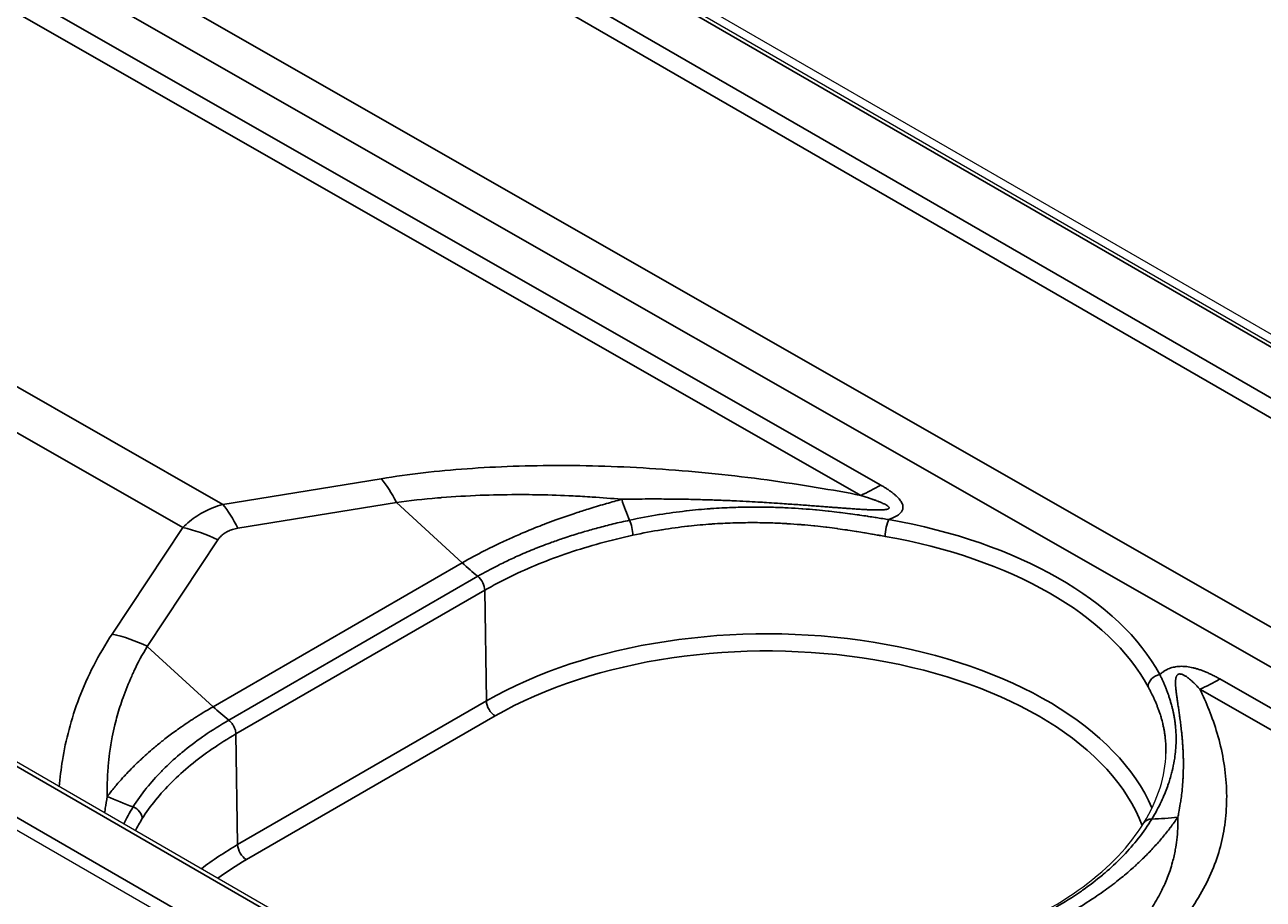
# Model space of a CAD drawing. Header units: millimetres. Extents: x 101 to 3000, y 150 to 4305.
# Drawn here: x 2377.27 to 2407.26, y 1148.66 to 1169.83 of the extents above; entities that cross this region are included whole.
import ezdxf

# ---------------------------------------------------------------- set-up
doc = ezdxf.new("R2010")
doc.units = ezdxf.units.MM
doc.header["$LTSCALE"] = 15
doc.layers.add('_Sichtbarkanten', color=7, linetype='Continuous', lineweight=25)
doc.layers.add('Sichtbar schmal (ISO)', color=7, linetype='Continuous', lineweight=35)

msp = doc.modelspace()

# ---------------------------------------------------------------- linework, layer by layer
at = {"layer": '_Sichtbarkanten'}
for p, q in [((1958.148, 1421.528), (2423.15, 1153.06)), ((1958.784, 1421.374), (2422.759, 1153.498)), ((2399.171, 1139.224), (1934.185, 1407.684)), ((2397.176, 1138.728), (1933.2, 1406.604)), ((2391.7, 1159.125), (2391.7, 1159.126)), ((2378.22, 1152.211), (2378.22, 1152.211))]:
    msp.add_line(p, q, dxfattribs=at)
for points in [[(2404.372, 1150.507), (2404.717, 1151.072), (2404.896, 1151.646), (2404.908, 1152.187)], [(2404.908, 1152.187), (2404.908, 1152.187), (2404.908, 1152.187), (2404.908, 1152.187)]]:
    msp.add_open_spline(points, degree=3, dxfattribs=at)
msp.add_open_spline([(2402.138, 1148.464), (2402.863, 1148.883), (2403.474, 1149.374), (2404.096, 1150.096), (2404.245, 1150.3), (2404.372, 1150.507)], degree=3, knots=[0, 0, 0, 0, 0.5183829, 0.5183829, 0.7146573, 0.7146573, 0.7146573, 0.7146573], dxfattribs=at)
at = {"layer": 'Sichtbar schmal (ISO)'}
for p, q in [((2423, 1153.045), (1957.998, 1421.513)), ((1956.938, 1420.892), (2421.924, 1152.432)), ((2421.712, 1152.069), (1956.726, 1420.529)), ((2399.021, 1139.209), (1934.035, 1407.669)), ((1932.959, 1407.057), (2397.961, 1138.588)), ((2230.543, 1256.297), (2417.942, 1149.255)), ((2230.121, 1255.57), (2417.099, 1148.768)), ((2325.603, 1200.044), (2398.002, 1158.682)), ((2325.119, 1199.797), (2397.517, 1158.435)), ((2322.753, 1192.1), (2382.068, 1158.213)), ((2321.785, 1191.541), (2381.099, 1157.654)), ((2391.883, 1159.117), (2391.883, 1159.117)), ((2382.068, 1158.213), (2385.906, 1158.839)), ((2382.435, 1157.638), (2386.274, 1158.264)), ((2386.274, 1158.264), (2387.868, 1156.802)), ((2379.389, 1155.077), (2381.099, 1157.654)), ((2380.241, 1154.781), (2381.951, 1157.358)), ((2387.868, 1156.802), (2381.835, 1153.319)), ((2382.213, 1152.993), (2388.246, 1156.476)), ((2382.389, 1152.661), (2388.413, 1156.139)), ((2388.413, 1156.139), (2388.453, 1153.459)), ((2380.241, 1154.781), (2381.835, 1153.319)), ((2416.232, 1148.268), (2406.213, 1153.991)), ((2415.775, 1148.004), (2405.729, 1153.744)), ((2382.429, 1149.981), (2388.453, 1153.459)), ((2382.641, 1149.618), (2388.665, 1153.096)), ((2382.429, 1149.981), (2382.389, 1152.661)), ((2378.237, 1152.299), (2378.237, 1152.299))]:
    msp.add_line(p, q, dxfattribs=at)
for centre, major_axis, ratio, start_param, end_param in [((2385.675, 1156.26), (0.483, -2.961), 0.391017, 2.24872, 2.561217), ((2397.98, 1163.594), (2.976, 5.21), 0.58038, 3.810004, 3.924372), ((2381.837, 1155.634), (0.483, -2.961), 0.391017, 2.24872, 2.561217), ((2392.265, 1161.927), (1.039, -5.909), 0.2339, 5.323008, 5.43582), ((2381.352, 1155.354), (2.5, -1.659), 0.681186, 1.775229, 2.087726), ((2391.9, 1157.629), (0.064, -0.293), 0.266714, 0.941284, 2.284202), ((2398.197, 1157.603), (-0.052, -0.296), 0.24456, 3.775505, 5.331293), ((2395.245, 1152.376), (9.961, 0.045), 0.574319, 0.297762, 1.267418), ((2395.246, 1152.134), (9.661, 0.045), 0.574225, 0.297683, 1.26734), ((2389.066, 1160.81), (3, -5.196), 0.57735, 5.211566, 5.303438), ((2388.203, 1156.258), (0.145, -0.263), 0.577851, 0.813752, 2.172596), ((2395.245, 1149.538), (9.605, 0), 0.57735, 0.242362, 2.356194), ((2379.642, 1152.777), (2.5, -1.659), 0.681186, 1.775228, 2.087725), ((2395.245, 1149.297), (9.305, 0), 0.57735, 0.215783, 2.356194), ((2404.761, 1153.852), (-0.264, -0.143), 0.782613, 4.316297, 5.867205), ((2406.191, 1158.903), (-2.976, -5.21), 0.580357, 0.668391, 0.782759), ((2388.665, 1153.341), (-0.15, 0.26), 0.57735, 0.802851, 2.356194), ((2383.033, 1157.327), (3, -5.196), 0.57735, 5.211566, 5.303438), ((2381.104, 1155.483), (5.316, -2.782), 0.783277, 4.776979, 4.889786), ((2379.837, 1150.664), (0.254, -0.16), 0.776593, 0.468076, 1.810992), ((2404.628, 1150.351), (-0.256, 0.156), 0.763591, 5.371192, 6.283188), ((2403.32, 1155.608), (5.319, -2.777), 0.783414, 5.319123, 5.432886), ((2389.221, 1146.06), (9.605, 0), 0.57735, 2.356194, 2.495666), ((2382.641, 1149.863), (-0.15, 0.26), 0.57735, 0.802851, 2.356194), ((2389.221, 1145.819), (9.305, 0), 0.57735, 2.356194, 2.468253)]:
    msp.add_ellipse(centre, major_axis=major_axis, ratio=ratio, start_param=start_param, end_param=end_param, dxfattribs=at)
for points, knots in [([(2385.906, 1158.839), (2386.238, 1158.893), (2386.579, 1158.94), (2386.924, 1158.98), (2387.27, 1159.02), (2387.62, 1159.053), (2387.983, 1159.079), (2388.345, 1159.106), (2388.719, 1159.126), (2389.102, 1159.139), (2389.484, 1159.152), (2389.875, 1159.158), (2390.271, 1159.158), (2390.667, 1159.157), (2391.068, 1159.149), (2391.475, 1159.134), (2391.882, 1159.12), (2392.295, 1159.098), (2392.715, 1159.068), (2393.135, 1159.039), (2393.563, 1159.002), (2393.99, 1158.958), (2394.417, 1158.914), (2394.842, 1158.863), (2395.254, 1158.807), (2395.666, 1158.751), (2396.063, 1158.691), (2396.441, 1158.628), (2396.818, 1158.566), (2397.176, 1158.501), (2397.517, 1158.435)], [0, 0, 0, 0, 0.1, 0.1, 0.1, 0.2, 0.2, 0.2, 0.3, 0.3, 0.3, 0.4, 0.4, 0.4, 0.5, 0.5, 0.5, 0.6, 0.6, 0.6, 0.7, 0.7, 0.7, 0.8, 0.8, 0.8, 0.9, 0.9, 0.9, 0.9999998, 0.9999998, 0.9999998, 0.9999998]), ([(2398.002, 1158.682), (2398.035, 1158.663), (2398.097, 1158.627), (2398.18, 1158.573), (2398.254, 1158.521), (2398.32, 1158.471), (2398.376, 1158.422), (2398.425, 1158.375), (2398.465, 1158.328), (2398.496, 1158.283), (2398.52, 1158.239), (2398.534, 1158.197), (2398.54, 1158.156), (2398.538, 1158.119), (2398.528, 1158.085), (2398.513, 1158.053), (2398.489, 1158.019), (2398.453, 1157.984), (2398.406, 1157.948), (2398.347, 1157.913), (2398.277, 1157.88), (2398.224, 1157.859), (2398.196, 1157.849)], [0.0000001, 0.0000001, 0.0000001, 0.0000001, 0.05, 0.1, 0.15, 0.2, 0.25, 0.3, 0.35, 0.4, 0.45, 0.5, 0.55, 0.6, 0.65, 0.7, 0.75, 0.8, 0.85, 0.9, 0.95, 1, 1, 1, 1]), ([(2381.099, 1157.654), (2381.153, 1157.708), (2381.208, 1157.759), (2381.266, 1157.805), (2381.323, 1157.852), (2381.382, 1157.895), (2381.443, 1157.935), (2381.505, 1157.975), (2381.568, 1158.011), (2381.634, 1158.045), (2381.7, 1158.079), (2381.769, 1158.11), (2381.841, 1158.138), (2381.913, 1158.166), (2381.989, 1158.191), (2382.068, 1158.213)], [0.0000009, 0.0000009, 0.0000009, 0.0000009, 0.2, 0.2, 0.2, 0.4, 0.4, 0.4, 0.6, 0.6, 0.6, 0.8, 0.8, 0.8, 1, 1, 1, 1]), ([(2386.274, 1158.264), (2386.596, 1158.308), (2386.929, 1158.344), (2387.268, 1158.373), (2387.301, 1158.376), (2387.335, 1158.378), (2387.369, 1158.381), (2387.674, 1158.405), (2387.985, 1158.424), (2388.305, 1158.436), (2388.375, 1158.438), (2388.446, 1158.441), (2388.517, 1158.443), (2388.806, 1158.451), (2389.103, 1158.455), (2389.404, 1158.453), (2389.515, 1158.452), (2389.627, 1158.451), (2389.74, 1158.449), (2390.007, 1158.444), (2390.278, 1158.435), (2390.551, 1158.422), (2390.705, 1158.414), (2390.859, 1158.405), (2391.014, 1158.395), (2391.251, 1158.38), (2391.489, 1158.362), (2391.728, 1158.34)], [0, 0, 0, 0, 0.2, 0.2, 0.2, 0.219849, 0.219849, 0.219849, 0.4, 0.4, 0.4, 0.439513, 0.439513, 0.439513, 0.6, 0.6, 0.6, 0.659228, 0.659228, 0.659228, 0.8, 0.8, 0.8, 0.879178, 0.879178, 0.879178, 1, 1, 1, 1]), ([(2391.728, 1158.34), (2391.606, 1158.306), (2391.484, 1158.272), (2391.363, 1158.237), (2391.348, 1158.233), (2391.333, 1158.229), (2391.318, 1158.224), (2391.183, 1158.185), (2391.048, 1158.144), (2390.916, 1158.102), (2390.814, 1158.07), (2390.712, 1158.038), (2390.612, 1158.005), (2390.582, 1157.995), (2390.553, 1157.985), (2390.523, 1157.975), (2390.393, 1157.931), (2390.266, 1157.887), (2390.137, 1157.84), (2390.052, 1157.809), (2389.966, 1157.778), (2389.878, 1157.744), (2389.834, 1157.728), (2389.789, 1157.71), (2389.744, 1157.693), (2389.61, 1157.641), (2389.473, 1157.585), (2389.331, 1157.525), (2389.278, 1157.503), (2389.225, 1157.48), (2389.171, 1157.456), (2389.078, 1157.416), (2388.983, 1157.373), (2388.885, 1157.328), (2388.76, 1157.27), (2388.631, 1157.208), (2388.497, 1157.141), (2388.465, 1157.124), (2388.432, 1157.108), (2388.399, 1157.091), (2388.229, 1157.003), (2388.051, 1156.907), (2387.868, 1156.802)], [0, 0, 0, 0, 0.098827, 0.098827, 0.098827, 0.111111, 0.111111, 0.111111, 0.222222, 0.222222, 0.222222, 0.307774, 0.307774, 0.307774, 0.333333, 0.333333, 0.333333, 0.444444, 0.444444, 0.444444, 0.518083, 0.518083, 0.518083, 0.555556, 0.555556, 0.555556, 0.666667, 0.666667, 0.666667, 0.707555, 0.707555, 0.707555, 0.777778, 0.777778, 0.777778, 0.867245, 0.867245, 0.867245, 0.888889, 0.888889, 0.888889, 1, 1, 1, 1]), ([(2397.517, 1158.435), (2397.556, 1158.423), (2397.592, 1158.412), (2397.627, 1158.401), (2397.661, 1158.39), (2397.694, 1158.379), (2397.725, 1158.368), (2397.756, 1158.358), (2397.786, 1158.348), (2397.814, 1158.338), (2397.816, 1158.337), (2397.818, 1158.336), (2397.82, 1158.336), (2397.846, 1158.327), (2397.87, 1158.317), (2397.894, 1158.309), (2397.896, 1158.308), (2397.898, 1158.307), (2397.9, 1158.306), (2397.923, 1158.298), (2397.944, 1158.289), (2397.964, 1158.281), (2397.967, 1158.28), (2397.969, 1158.279), (2397.971, 1158.278), (2397.991, 1158.271), (2398.009, 1158.263), (2398.026, 1158.256), (2398.028, 1158.254), (2398.031, 1158.253), (2398.033, 1158.252), (2398.049, 1158.245), (2398.064, 1158.238), (2398.078, 1158.231), (2398.081, 1158.23), (2398.083, 1158.229), (2398.086, 1158.228), (2398.099, 1158.221), (2398.111, 1158.215), (2398.122, 1158.209), (2398.125, 1158.207), (2398.127, 1158.206), (2398.129, 1158.205), (2398.14, 1158.199), (2398.149, 1158.193), (2398.157, 1158.188), (2398.159, 1158.186), (2398.161, 1158.185), (2398.163, 1158.184), (2398.17, 1158.179), (2398.177, 1158.174), (2398.182, 1158.169), (2398.184, 1158.167), (2398.185, 1158.166), (2398.187, 1158.165), (2398.191, 1158.16), (2398.195, 1158.156), (2398.198, 1158.152), (2398.199, 1158.151), (2398.2, 1158.15), (2398.2, 1158.149), (2398.202, 1158.145), (2398.204, 1158.141), (2398.204, 1158.138), (2398.205, 1158.134), (2398.205, 1158.13), (2398.203, 1158.126), (2398.203, 1158.125), (2398.202, 1158.124), (2398.201, 1158.122), (2398.2, 1158.12), (2398.197, 1158.117), (2398.194, 1158.115), (2398.193, 1158.114), (2398.191, 1158.113), (2398.189, 1158.111), (2398.185, 1158.109), (2398.181, 1158.107), (2398.175, 1158.105), (2398.172, 1158.103), (2398.169, 1158.102), (2398.166, 1158.101), (2398.159, 1158.099), (2398.152, 1158.097), (2398.144, 1158.096), (2398.139, 1158.095), (2398.134, 1158.094), (2398.129, 1158.093), (2398.12, 1158.091), (2398.11, 1158.09), (2398.1, 1158.089), (2398.093, 1158.088), (2398.087, 1158.087), (2398.08, 1158.087), (2398.068, 1158.086), (2398.056, 1158.085), (2398.043, 1158.084), (2398.035, 1158.084), (2398.026, 1158.083), (2398.017, 1158.083), (2398.003, 1158.083), (2397.989, 1158.082), (2397.974, 1158.082), (2397.964, 1158.082), (2397.953, 1158.082), (2397.942, 1158.082), (2397.927, 1158.082), (2397.911, 1158.082), (2397.894, 1158.082), (2397.882, 1158.082), (2397.869, 1158.082), (2397.856, 1158.082), (2397.839, 1158.083), (2397.822, 1158.083), (2397.804, 1158.084), (2397.79, 1158.084), (2397.775, 1158.085), (2397.759, 1158.085), (2397.742, 1158.086), (2397.724, 1158.087), (2397.705, 1158.087), (2397.688, 1158.088), (2397.671, 1158.089), (2397.653, 1158.09), (2397.635, 1158.091), (2397.616, 1158.092), (2397.596, 1158.093), (2397.577, 1158.094), (2397.557, 1158.095), (2397.537, 1158.096), (2397.517, 1158.097), (2397.497, 1158.098), (2397.477, 1158.1), (2397.455, 1158.101), (2397.432, 1158.103), (2397.409, 1158.104), (2397.388, 1158.105), (2397.367, 1158.107), (2397.346, 1158.108), (2397.321, 1158.11), (2397.295, 1158.112), (2397.268, 1158.114), (2397.246, 1158.115), (2397.225, 1158.117), (2397.202, 1158.118), (2397.173, 1158.121), (2397.144, 1158.123), (2397.113, 1158.125), (2397.091, 1158.127), (2397.068, 1158.128), (2397.044, 1158.13), (2397.011, 1158.133), (2396.978, 1158.135), (2396.943, 1158.138), (2396.919, 1158.14), (2396.896, 1158.141), (2396.871, 1158.143), (2396.834, 1158.146), (2396.795, 1158.149), (2396.756, 1158.152), (2396.732, 1158.154), (2396.707, 1158.156), (2396.682, 1158.158), (2396.639, 1158.161), (2396.596, 1158.165), (2396.551, 1158.168), (2396.526, 1158.17), (2396.5, 1158.172), (2396.474, 1158.174), (2396.426, 1158.178), (2396.376, 1158.181), (2396.325, 1158.185), (2396.299, 1158.187), (2396.273, 1158.189), (2396.246, 1158.191), (2396.191, 1158.195), (2396.134, 1158.2), (2396.076, 1158.204), (2396.049, 1158.206), (2396.022, 1158.208), (2395.995, 1158.21), (2395.933, 1158.214), (2395.869, 1158.219), (2395.802, 1158.223), (2395.775, 1158.225), (2395.748, 1158.227), (2395.72, 1158.229), (2395.65, 1158.234), (2395.577, 1158.239), (2395.502, 1158.244), (2395.475, 1158.245), (2395.447, 1158.247), (2395.419, 1158.249), (2395.341, 1158.254), (2395.26, 1158.259), (2395.176, 1158.264), (2395.149, 1158.266), (2395.121, 1158.267), (2395.093, 1158.269), (2395.006, 1158.274), (2394.915, 1158.279), (2394.821, 1158.284), (2394.794, 1158.285), (2394.767, 1158.287), (2394.739, 1158.288), (2394.641, 1158.293), (2394.539, 1158.298), (2394.433, 1158.303), (2394.406, 1158.304), (2394.379, 1158.305), (2394.352, 1158.307), (2394.241, 1158.311), (2394.125, 1158.316), (2394.005, 1158.32), (2393.979, 1158.321), (2393.952, 1158.322), (2393.926, 1158.323), (2393.8, 1158.327), (2393.669, 1158.331), (2393.533, 1158.335), (2393.507, 1158.335), (2393.482, 1158.336), (2393.456, 1158.337), (2393.314, 1158.34), (2393.165, 1158.343), (2393.01, 1158.345), (2392.986, 1158.345), (2392.962, 1158.345), (2392.937, 1158.346), (2392.776, 1158.347), (2392.608, 1158.348), (2392.431, 1158.348), (2392.409, 1158.348), (2392.386, 1158.348), (2392.363, 1158.348), (2392.18, 1158.347), (2391.989, 1158.345), (2391.789, 1158.341), (2391.769, 1158.341), (2391.749, 1158.34), (2391.728, 1158.34)], [0, 0, 0, 0, 0.0238095, 0.0238095, 0.0238095, 0.047619, 0.047619, 0.047619, 0.0714286, 0.0714286, 0.0714286, 0.0730135, 0.0730135, 0.0730135, 0.0952381, 0.0952381, 0.0952381, 0.0973518, 0.0973518, 0.0973518, 0.1190476, 0.1190476, 0.1190476, 0.1216909, 0.1216909, 0.1216909, 0.1428571, 0.1428571, 0.1428571, 0.1460292, 0.1460292, 0.1460292, 0.1666667, 0.1666667, 0.1666667, 0.1703641, 0.1703641, 0.1703641, 0.1904762, 0.1904762, 0.1904762, 0.1947008, 0.1947008, 0.1947008, 0.2142857, 0.2142857, 0.2142857, 0.2190309, 0.2190309, 0.2190309, 0.2380952, 0.2380952, 0.2380952, 0.2433889, 0.2433889, 0.2433889, 0.2619048, 0.2619048, 0.2619048, 0.2677405, 0.2677405, 0.2677405, 0.2857143, 0.2857143, 0.2857143, 0.3095238, 0.3095238, 0.3095238, 0.3164268, 0.3164268, 0.3164268, 0.3333333, 0.3333333, 0.3333333, 0.3407026, 0.3407026, 0.3407026, 0.3571429, 0.3571429, 0.3571429, 0.365068, 0.365068, 0.365068, 0.3809524, 0.3809524, 0.3809524, 0.389402, 0.389402, 0.389402, 0.4047619, 0.4047619, 0.4047619, 0.413742, 0.413742, 0.413742, 0.4285714, 0.4285714, 0.4285714, 0.438074, 0.438074, 0.438074, 0.452381, 0.452381, 0.452381, 0.4624137, 0.4624137, 0.4624137, 0.4761905, 0.4761905, 0.4761905, 0.4867573, 0.4867573, 0.4867573, 0.5, 0.5, 0.5, 0.511099, 0.511099, 0.511099, 0.5238095, 0.5238095, 0.5238095, 0.5354307, 0.5354307, 0.5354307, 0.547619, 0.547619, 0.547619, 0.5597666, 0.5597666, 0.5597666, 0.5714286, 0.5714286, 0.5714286, 0.584104, 0.584104, 0.584104, 0.5952381, 0.5952381, 0.5952381, 0.608441, 0.608441, 0.608441, 0.6190476, 0.6190476, 0.6190476, 0.632779, 0.632779, 0.632779, 0.6428571, 0.6428571, 0.6428571, 0.657118, 0.657118, 0.657118, 0.6666667, 0.6666667, 0.6666667, 0.6814546, 0.6814546, 0.6814546, 0.6904762, 0.6904762, 0.6904762, 0.7057908, 0.7057908, 0.7057908, 0.7142857, 0.7142857, 0.7142857, 0.730128, 0.730128, 0.730128, 0.7380952, 0.7380952, 0.7380952, 0.7544644, 0.7544644, 0.7544644, 0.7619048, 0.7619048, 0.7619048, 0.7788049, 0.7788049, 0.7788049, 0.7857143, 0.7857143, 0.7857143, 0.8031462, 0.8031462, 0.8031462, 0.8095238, 0.8095238, 0.8095238, 0.8274808, 0.8274808, 0.8274808, 0.8333333, 0.8333333, 0.8333333, 0.8518143, 0.8518143, 0.8518143, 0.8571429, 0.8571429, 0.8571429, 0.8761521, 0.8761521, 0.8761521, 0.8809524, 0.8809524, 0.8809524, 0.9004902, 0.9004902, 0.9004902, 0.9047619, 0.9047619, 0.9047619, 0.924829, 0.924829, 0.924829, 0.9285714, 0.9285714, 0.9285714, 0.9491658, 0.9491658, 0.9491658, 0.952381, 0.952381, 0.952381, 0.9735078, 0.9735078, 0.9735078, 0.9761905, 0.9761905, 0.9761905, 0.9978311, 0.9978311, 0.9978311, 0.9999998, 0.9999998, 0.9999998, 0.9999998]), ([(2391.917, 1157.833), (2392.165, 1157.887), (2392.404, 1157.931), (2392.631, 1157.968), (2392.635, 1157.969), (2392.638, 1157.969), (2392.642, 1157.97), (2392.865, 1158.006), (2393.077, 1158.034), (2393.279, 1158.057), (2393.286, 1158.058), (2393.292, 1158.059), (2393.298, 1158.059), (2393.497, 1158.082), (2393.687, 1158.099), (2393.868, 1158.113), (2393.876, 1158.113), (2393.884, 1158.114), (2393.892, 1158.114), (2394.071, 1158.127), (2394.24, 1158.136), (2394.402, 1158.142), (2394.411, 1158.142), (2394.421, 1158.143), (2394.43, 1158.143), (2394.589, 1158.149), (2394.742, 1158.152), (2394.887, 1158.152), (2394.897, 1158.152), (2394.907, 1158.152), (2394.916, 1158.152), (2395.06, 1158.153), (2395.196, 1158.151), (2395.327, 1158.148), (2395.337, 1158.148), (2395.347, 1158.148), (2395.357, 1158.147), (2395.486, 1158.144), (2395.609, 1158.14), (2395.727, 1158.134), (2395.737, 1158.133), (2395.747, 1158.133), (2395.757, 1158.132), (2395.873, 1158.126), (2395.985, 1158.12), (2396.091, 1158.112), (2396.101, 1158.111), (2396.11, 1158.111), (2396.119, 1158.11), (2396.225, 1158.102), (2396.326, 1158.094), (2396.423, 1158.085), (2396.432, 1158.084), (2396.441, 1158.084), (2396.449, 1158.083), (2396.545, 1158.074), (2396.637, 1158.065), (2396.725, 1158.055), (2396.733, 1158.054), (2396.742, 1158.054), (2396.75, 1158.053), (2396.837, 1158.043), (2396.92, 1158.033), (2397, 1158.024), (2397.008, 1158.023), (2397.016, 1158.022), (2397.024, 1158.021), (2397.103, 1158.011), (2397.178, 1158.001), (2397.251, 1157.991), (2397.258, 1157.99), (2397.265, 1157.989), (2397.273, 1157.988), (2397.344, 1157.979), (2397.413, 1157.969), (2397.478, 1157.96), (2397.485, 1157.959), (2397.492, 1157.958), (2397.499, 1157.957), (2397.563, 1157.947), (2397.624, 1157.938), (2397.682, 1157.929), (2397.69, 1157.928), (2397.697, 1157.927), (2397.704, 1157.926), (2397.761, 1157.917), (2397.816, 1157.909), (2397.868, 1157.901), (2397.874, 1157.9), (2397.881, 1157.899), (2397.888, 1157.898), (2397.941, 1157.889), (2397.992, 1157.881), (2398.04, 1157.873), (2398.044, 1157.873), (2398.047, 1157.872), (2398.051, 1157.872), (2398.102, 1157.864), (2398.151, 1157.856), (2398.196, 1157.849)], [0, 0, 0, 0, 0.0579386, 0.0579386, 0.0579386, 0.0588235, 0.0588235, 0.0588235, 0.1158531, 0.1158531, 0.1158531, 0.1176471, 0.1176471, 0.1176471, 0.173911, 0.173911, 0.173911, 0.1764706, 0.1764706, 0.1764706, 0.2320984, 0.2320984, 0.2320984, 0.2352941, 0.2352941, 0.2352941, 0.2903953, 0.2903953, 0.2903953, 0.2941176, 0.2941176, 0.2941176, 0.3487922, 0.3487922, 0.3487922, 0.3529412, 0.3529412, 0.3529412, 0.4072749, 0.4072749, 0.4072749, 0.4117647, 0.4117647, 0.4117647, 0.4658358, 0.4658358, 0.4658358, 0.4705882, 0.4705882, 0.4705882, 0.5244657, 0.5244657, 0.5244657, 0.5294118, 0.5294118, 0.5294118, 0.5831429, 0.5831429, 0.5831429, 0.5882353, 0.5882353, 0.5882353, 0.6418168, 0.6418168, 0.6418168, 0.6470588, 0.6470588, 0.6470588, 0.7004094, 0.7004094, 0.7004094, 0.7058824, 0.7058824, 0.7058824, 0.7589344, 0.7589344, 0.7589344, 0.7647059, 0.7647059, 0.7647059, 0.8171029, 0.8171029, 0.8171029, 0.8235294, 0.8235294, 0.8235294, 0.8756822, 0.8756822, 0.8756822, 0.8823529, 0.8823529, 0.8823529, 0.9370136, 0.9370136, 0.9370136, 0.9411765, 0.9411765, 0.9411765, 0.9999999, 0.9999999, 0.9999999, 0.9999999]), ([(2381.951, 1157.358), (2381.972, 1157.389), (2382.017, 1157.445), (2382.099, 1157.513), (2382.194, 1157.568), (2382.304, 1157.611), (2382.39, 1157.63), (2382.435, 1157.638)], [0.0000017, 0.0000017, 0.0000017, 0.0000017, 0.2, 0.4, 0.6, 0.8, 1, 1, 1, 1]), ([(2388.246, 1156.476), (2388.403, 1156.567), (2388.566, 1156.655), (2388.734, 1156.739), (2388.786, 1156.766), (2388.838, 1156.791), (2388.891, 1156.817), (2388.992, 1156.866), (2389.095, 1156.914), (2389.199, 1156.961), (2389.327, 1157.018), (2389.456, 1157.073), (2389.588, 1157.126), (2389.604, 1157.133), (2389.62, 1157.139), (2389.636, 1157.146), (2389.769, 1157.199), (2389.904, 1157.25), (2390.041, 1157.3), (2390.136, 1157.334), (2390.232, 1157.367), (2390.329, 1157.4), (2390.359, 1157.41), (2390.39, 1157.42), (2390.421, 1157.43), (2390.541, 1157.47), (2390.663, 1157.508), (2390.786, 1157.545), (2390.893, 1157.576), (2391, 1157.607), (2391.107, 1157.636), (2391.122, 1157.64), (2391.137, 1157.644), (2391.152, 1157.648), (2391.274, 1157.681), (2391.398, 1157.713), (2391.523, 1157.743), (2391.653, 1157.775), (2391.785, 1157.805), (2391.917, 1157.833)], [0, 0, 0, 0, 0.1527893, 0.1527893, 0.1527893, 0.2, 0.2, 0.2, 0.2901178, 0.2901178, 0.2901178, 0.4, 0.4, 0.4, 0.4132238, 0.4132238, 0.4132238, 0.5236105, 0.5236105, 0.5236105, 0.6, 0.6, 0.6, 0.6240365, 0.6240365, 0.6240365, 0.7186135, 0.7186135, 0.7186135, 0.8, 0.8, 0.8, 0.811166, 0.811166, 0.811166, 0.90352, 0.90352, 0.90352, 0.9999991, 0.9999991, 0.9999991, 0.9999991]), ([(2392, 1157.47), (2392.242, 1157.522), (2392.474, 1157.566), (2392.695, 1157.602), (2392.698, 1157.602), (2392.702, 1157.603), (2392.705, 1157.603), (2392.922, 1157.638), (2393.128, 1157.666), (2393.325, 1157.688), (2393.331, 1157.689), (2393.337, 1157.69), (2393.344, 1157.69), (2393.537, 1157.712), (2393.721, 1157.728), (2393.897, 1157.741), (2393.905, 1157.741), (2393.913, 1157.742), (2393.921, 1157.742), (2394.095, 1157.754), (2394.259, 1157.762), (2394.417, 1157.768), (2394.426, 1157.768), (2394.435, 1157.768), (2394.444, 1157.768), (2394.599, 1157.773), (2394.747, 1157.775), (2394.888, 1157.775), (2394.898, 1157.775), (2394.907, 1157.775), (2394.917, 1157.775), (2395.056, 1157.775), (2395.189, 1157.772), (2395.316, 1157.769), (2395.326, 1157.768), (2395.336, 1157.768), (2395.345, 1157.768), (2395.471, 1157.764), (2395.591, 1157.758), (2395.705, 1157.752), (2395.715, 1157.751), (2395.724, 1157.75), (2395.734, 1157.75), (2395.847, 1157.743), (2395.955, 1157.736), (2396.059, 1157.727), (2396.068, 1157.727), (2396.077, 1157.726), (2396.086, 1157.725), (2396.189, 1157.717), (2396.287, 1157.708), (2396.381, 1157.698), (2396.389, 1157.697), (2396.398, 1157.696), (2396.407, 1157.695), (2396.5, 1157.686), (2396.589, 1157.676), (2396.674, 1157.665), (2396.682, 1157.665), (2396.69, 1157.664), (2396.698, 1157.663), (2396.783, 1157.652), (2396.864, 1157.642), (2396.941, 1157.631), (2396.949, 1157.63), (2396.957, 1157.629), (2396.964, 1157.628), (2397.041, 1157.618), (2397.114, 1157.607), (2397.185, 1157.597), (2397.192, 1157.596), (2397.199, 1157.594), (2397.206, 1157.593), (2397.276, 1157.583), (2397.342, 1157.573), (2397.406, 1157.562), (2397.413, 1157.561), (2397.419, 1157.56), (2397.426, 1157.559), (2397.488, 1157.549), (2397.548, 1157.539), (2397.605, 1157.53), (2397.612, 1157.528), (2397.619, 1157.527), (2397.625, 1157.526), (2397.681, 1157.517), (2397.735, 1157.507), (2397.786, 1157.498), (2397.792, 1157.497), (2397.798, 1157.496), (2397.805, 1157.495), (2397.857, 1157.486), (2397.907, 1157.477), (2397.954, 1157.469), (2397.958, 1157.468), (2397.962, 1157.468), (2397.965, 1157.467), (2398.016, 1157.458), (2398.063, 1157.45), (2398.108, 1157.442)], [0, 0, 0, 0, 0.0579392, 0.0579392, 0.0579392, 0.0588235, 0.0588235, 0.0588235, 0.1158539, 0.1158539, 0.1158539, 0.1176471, 0.1176471, 0.1176471, 0.1739116, 0.1739116, 0.1739116, 0.1764706, 0.1764706, 0.1764706, 0.2320991, 0.2320991, 0.2320991, 0.2352941, 0.2352941, 0.2352941, 0.290396, 0.290396, 0.290396, 0.2941176, 0.2941176, 0.2941176, 0.348793, 0.348793, 0.348793, 0.3529412, 0.3529412, 0.3529412, 0.4072756, 0.4072756, 0.4072756, 0.4117647, 0.4117647, 0.4117647, 0.4658365, 0.4658365, 0.4658365, 0.4705882, 0.4705882, 0.4705882, 0.5244664, 0.5244664, 0.5244664, 0.5294118, 0.5294118, 0.5294118, 0.5831437, 0.5831437, 0.5831437, 0.5882353, 0.5882353, 0.5882353, 0.6418176, 0.6418176, 0.6418176, 0.6470588, 0.6470588, 0.6470588, 0.7004102, 0.7004102, 0.7004102, 0.7058824, 0.7058824, 0.7058824, 0.7589352, 0.7589352, 0.7589352, 0.7647059, 0.7647059, 0.7647059, 0.8171036, 0.8171036, 0.8171036, 0.8235294, 0.8235294, 0.8235294, 0.8756825, 0.8756825, 0.8756825, 0.8823529, 0.8823529, 0.8823529, 0.9370135, 0.9370135, 0.9370135, 0.9411765, 0.9411765, 0.9411765, 0.9999999, 0.9999999, 0.9999999, 0.9999999]), ([(2388.413, 1156.139), (2388.614, 1156.255), (2388.824, 1156.366), (2389.043, 1156.473), (2389.262, 1156.579), (2389.49, 1156.68), (2389.724, 1156.775), (2389.959, 1156.871), (2390.2, 1156.96), (2390.448, 1157.044), (2390.696, 1157.127), (2390.95, 1157.204), (2391.209, 1157.275), (2391.468, 1157.347), (2391.732, 1157.411), (2392, 1157.47)], [0, 0, 0, 0, 0.2, 0.2, 0.2, 0.4, 0.4, 0.4, 0.6, 0.6, 0.6, 0.8, 0.8, 0.8, 1, 1, 1, 1]), ([(2378.111, 1151.383), (2378.128, 1151.599), (2378.184, 1152.067), (2378.331, 1152.76), (2378.576, 1153.53), (2378.928, 1154.322), (2379.223, 1154.827), (2379.389, 1155.077)], [0.5167276, 0.5167276, 0.5167276, 0.5167276, 0.6, 0.7, 0.8, 0.9, 1, 1, 1, 1]), ([(2379.273, 1151.148), (2379.27, 1151.264), (2379.27, 1151.379), (2379.273, 1151.493), (2379.277, 1151.623), (2379.284, 1151.752), (2379.295, 1151.88), (2379.304, 1151.986), (2379.315, 1152.092), (2379.329, 1152.197), (2379.346, 1152.328), (2379.368, 1152.458), (2379.394, 1152.59), (2379.412, 1152.686), (2379.434, 1152.784), (2379.457, 1152.882), (2379.492, 1153.027), (2379.533, 1153.173), (2379.579, 1153.32), (2379.603, 1153.395), (2379.628, 1153.47), (2379.654, 1153.545), (2379.716, 1153.718), (2379.786, 1153.891), (2379.863, 1154.062), (2379.881, 1154.102), (2379.899, 1154.141), (2379.917, 1154.18), (2380.014, 1154.384), (2380.122, 1154.584), (2380.241, 1154.781)], [0.0000008, 0.0000008, 0.0000008, 0.0000008, 0.0934865, 0.0934865, 0.0934865, 0.2, 0.2, 0.2, 0.2892891, 0.2892891, 0.2892891, 0.4, 0.4, 0.4, 0.4809533, 0.4809533, 0.4809533, 0.6, 0.6, 0.6, 0.6603903, 0.6603903, 0.6603903, 0.8, 0.8, 0.8, 0.8322328, 0.8322328, 0.8322328, 1, 1, 1, 1]), ([(2406.213, 1153.991), (2406.182, 1154.009), (2406.151, 1154.026), (2406.122, 1154.042), (2406.092, 1154.058), (2406.062, 1154.073), (2406.033, 1154.087), (2406.005, 1154.101), (2405.976, 1154.115), (2405.948, 1154.127), (2405.92, 1154.14), (2405.892, 1154.152), (2405.865, 1154.163), (2405.838, 1154.174), (2405.811, 1154.185), (2405.785, 1154.195), (2405.759, 1154.204), (2405.733, 1154.213), (2405.707, 1154.222), (2405.681, 1154.23), (2405.656, 1154.238), (2405.631, 1154.245), (2405.606, 1154.252), (2405.581, 1154.258), (2405.557, 1154.263), (2405.532, 1154.269), (2405.508, 1154.274), (2405.484, 1154.278), (2405.461, 1154.282), (2405.437, 1154.286), (2405.415, 1154.289), (2405.392, 1154.291), (2405.37, 1154.293), (2405.348, 1154.295), (2405.327, 1154.296), (2405.306, 1154.297), (2405.285, 1154.297), (2405.265, 1154.297), (2405.245, 1154.296), (2405.226, 1154.295), (2405.206, 1154.294), (2405.187, 1154.292), (2405.168, 1154.289), (2405.15, 1154.287), (2405.131, 1154.284), (2405.112, 1154.28), (2405.093, 1154.276), (2405.074, 1154.272), (2405.054, 1154.266), (2405.034, 1154.26), (2405.015, 1154.254), (2404.994, 1154.246), (2404.974, 1154.238), (2404.954, 1154.229), (2404.934, 1154.219), (2404.914, 1154.209), (2404.894, 1154.198), (2404.874, 1154.186), (2404.855, 1154.173), (2404.835, 1154.16), (2404.816, 1154.145), (2404.797, 1154.13), (2404.778, 1154.114), (2404.759, 1154.097)], [0, 0, 0, 0, 0.047619, 0.047619, 0.047619, 0.095238, 0.095238, 0.095238, 0.142857, 0.142857, 0.142857, 0.190476, 0.190476, 0.190476, 0.238095, 0.238095, 0.238095, 0.285714, 0.285714, 0.285714, 0.333333, 0.333333, 0.333333, 0.380952, 0.380952, 0.380952, 0.428571, 0.428571, 0.428571, 0.47619, 0.47619, 0.47619, 0.52381, 0.52381, 0.52381, 0.571429, 0.571429, 0.571429, 0.619048, 0.619048, 0.619048, 0.666667, 0.666667, 0.666667, 0.714286, 0.714286, 0.714286, 0.761905, 0.761905, 0.761905, 0.809524, 0.809524, 0.809524, 0.857143, 0.857143, 0.857143, 0.904762, 0.904762, 0.904762, 0.952381, 0.952381, 0.952381, 1, 1, 1, 1]), ([(2404.759, 1154.097), (2404.771, 1154.074), (2404.783, 1154.05), (2404.795, 1154.024), (2404.796, 1154.022), (2404.797, 1154.02), (2404.798, 1154.018), (2404.809, 1153.994), (2404.82, 1153.969), (2404.832, 1153.943), (2404.834, 1153.939), (2404.836, 1153.935), (2404.838, 1153.931), (2404.849, 1153.906), (2404.86, 1153.88), (2404.872, 1153.853), (2404.874, 1153.847), (2404.877, 1153.84), (2404.88, 1153.834), (2404.89, 1153.808), (2404.901, 1153.781), (2404.912, 1153.754), (2404.916, 1153.745), (2404.919, 1153.735), (2404.923, 1153.726), (2404.933, 1153.7), (2404.943, 1153.673), (2404.953, 1153.644), (2404.958, 1153.632), (2404.962, 1153.62), (2404.967, 1153.608), (2404.976, 1153.581), (2404.985, 1153.553), (2404.995, 1153.524), (2405, 1153.509), (2405.004, 1153.493), (2405.009, 1153.477), (2405.018, 1153.45), (2405.026, 1153.422), (2405.034, 1153.393), (2405.04, 1153.373), (2405.045, 1153.354), (2405.05, 1153.333), (2405.057, 1153.306), (2405.064, 1153.278), (2405.071, 1153.249), (2405.077, 1153.225), (2405.082, 1153.2), (2405.087, 1153.175), (2405.093, 1153.147), (2405.099, 1153.119), (2405.104, 1153.09), (2405.109, 1153.061), (2405.114, 1153.03), (2405.119, 1152.999), (2405.123, 1152.972), (2405.127, 1152.944), (2405.13, 1152.916), (2405.135, 1152.88), (2405.139, 1152.843), (2405.142, 1152.804), (2405.144, 1152.778), (2405.146, 1152.751), (2405.148, 1152.723), (2405.151, 1152.679), (2405.152, 1152.634), (2405.153, 1152.587), (2405.154, 1152.562), (2405.154, 1152.536), (2405.153, 1152.51), (2405.153, 1152.457), (2405.151, 1152.401), (2405.147, 1152.344), (2405.146, 1152.321), (2405.144, 1152.297), (2405.142, 1152.273), (2405.137, 1152.208), (2405.129, 1152.141), (2405.119, 1152.071), (2405.116, 1152.051), (2405.112, 1152.03), (2405.109, 1152.009), (2405.096, 1151.931), (2405.079, 1151.85), (2405.059, 1151.764), (2405.055, 1151.748), (2405.05, 1151.731), (2405.046, 1151.714), (2405.022, 1151.62), (2404.992, 1151.522), (2404.956, 1151.419), (2404.952, 1151.407), (2404.948, 1151.396), (2404.944, 1151.384), (2404.904, 1151.273), (2404.856, 1151.156), (2404.797, 1151.031), (2404.795, 1151.026), (2404.792, 1151.02), (2404.789, 1151.015), (2404.727, 1150.884), (2404.654, 1150.746), (2404.566, 1150.601)], [0.0000001, 0.0000001, 0.0000001, 0.0000001, 0.0555556, 0.0555556, 0.0555556, 0.0599875, 0.0599875, 0.0599875, 0.1111111, 0.1111111, 0.1111111, 0.1189712, 0.1189712, 0.1189712, 0.1666667, 0.1666667, 0.1666667, 0.1779013, 0.1779013, 0.1779013, 0.2222222, 0.2222222, 0.2222222, 0.2366448, 0.2366448, 0.2366448, 0.2777778, 0.2777778, 0.2777778, 0.2952919, 0.2952919, 0.2952919, 0.3333333, 0.3333333, 0.3333333, 0.3538738, 0.3538738, 0.3538738, 0.3888889, 0.3888889, 0.3888889, 0.4124346, 0.4124346, 0.4124346, 0.4444444, 0.4444444, 0.4444444, 0.4710298, 0.4710298, 0.4710298, 0.5, 0.5, 0.5, 0.5296885, 0.5296885, 0.5296885, 0.5555556, 0.5555556, 0.5555556, 0.5884158, 0.5884158, 0.5884158, 0.6111111, 0.6111111, 0.6111111, 0.6472236, 0.6472236, 0.6472236, 0.6666667, 0.6666667, 0.6666667, 0.7061235, 0.7061235, 0.7061235, 0.7222222, 0.7222222, 0.7222222, 0.7651265, 0.7651265, 0.7651265, 0.7777778, 0.7777778, 0.7777778, 0.8242593, 0.8242593, 0.8242593, 0.8333333, 0.8333333, 0.8333333, 0.8833602, 0.8833602, 0.8833602, 0.8888889, 0.8888889, 0.8888889, 0.9420934, 0.9420934, 0.9420934, 0.9444444, 0.9444444, 0.9444444, 1, 1, 1, 1]), ([(2405.729, 1153.744), (2405.712, 1153.763), (2405.695, 1153.782), (2405.678, 1153.799), (2405.662, 1153.817), (2405.646, 1153.834), (2405.63, 1153.85), (2405.614, 1153.866), (2405.599, 1153.881), (2405.584, 1153.896), (2405.569, 1153.91), (2405.554, 1153.924), (2405.54, 1153.937), (2405.526, 1153.95), (2405.512, 1153.962), (2405.499, 1153.973), (2405.485, 1153.985), (2405.472, 1153.996), (2405.459, 1154.006), (2405.458, 1154.007), (2405.457, 1154.008), (2405.456, 1154.009), (2405.444, 1154.018), (2405.433, 1154.026), (2405.422, 1154.034), (2405.421, 1154.035), (2405.419, 1154.036), (2405.418, 1154.037), (2405.407, 1154.044), (2405.397, 1154.051), (2405.386, 1154.058), (2405.385, 1154.059), (2405.384, 1154.06), (2405.382, 1154.061), (2405.372, 1154.067), (2405.363, 1154.073), (2405.353, 1154.078), (2405.352, 1154.078), (2405.35, 1154.079), (2405.349, 1154.08), (2405.34, 1154.085), (2405.331, 1154.089), (2405.323, 1154.093), (2405.313, 1154.097), (2405.304, 1154.101), (2405.295, 1154.104), (2405.286, 1154.106), (2405.278, 1154.108), (2405.27, 1154.11), (2405.262, 1154.111), (2405.255, 1154.112), (2405.248, 1154.112), (2405.241, 1154.113), (2405.234, 1154.112), (2405.227, 1154.111), (2405.221, 1154.11), (2405.214, 1154.108), (2405.208, 1154.105), (2405.202, 1154.102), (2405.196, 1154.099), (2405.19, 1154.094), (2405.189, 1154.093), (2405.188, 1154.091), (2405.186, 1154.09), (2405.182, 1154.086), (2405.178, 1154.082), (2405.174, 1154.076), (2405.173, 1154.074), (2405.172, 1154.073), (2405.171, 1154.071), (2405.167, 1154.065), (2405.164, 1154.059), (2405.161, 1154.052), (2405.16, 1154.049), (2405.159, 1154.046), (2405.158, 1154.044), (2405.155, 1154.036), (2405.153, 1154.028), (2405.151, 1154.019), (2405.15, 1154.016), (2405.149, 1154.012), (2405.148, 1154.009), (2405.146, 1154), (2405.145, 1153.99), (2405.144, 1153.98), (2405.143, 1153.975), (2405.143, 1153.971), (2405.142, 1153.966), (2405.141, 1153.956), (2405.141, 1153.945), (2405.14, 1153.933), (2405.14, 1153.928), (2405.14, 1153.923), (2405.14, 1153.917), (2405.139, 1153.906), (2405.139, 1153.893), (2405.14, 1153.881), (2405.14, 1153.875), (2405.14, 1153.869), (2405.14, 1153.862), (2405.141, 1153.85), (2405.141, 1153.836), (2405.142, 1153.823), (2405.143, 1153.816), (2405.143, 1153.809), (2405.144, 1153.802), (2405.145, 1153.788), (2405.146, 1153.774), (2405.147, 1153.759), (2405.148, 1153.751), (2405.149, 1153.743), (2405.15, 1153.735), (2405.151, 1153.72), (2405.153, 1153.705), (2405.155, 1153.689), (2405.156, 1153.68), (2405.157, 1153.671), (2405.158, 1153.661), (2405.16, 1153.645), (2405.162, 1153.629), (2405.164, 1153.612), (2405.165, 1153.601), (2405.167, 1153.591), (2405.168, 1153.58), (2405.171, 1153.563), (2405.173, 1153.545), (2405.176, 1153.527), (2405.177, 1153.515), (2405.179, 1153.503), (2405.181, 1153.49), (2405.184, 1153.472), (2405.186, 1153.453), (2405.189, 1153.433), (2405.191, 1153.42), (2405.193, 1153.406), (2405.195, 1153.392), (2405.198, 1153.372), (2405.201, 1153.352), (2405.204, 1153.331), (2405.207, 1153.315), (2405.209, 1153.299), (2405.211, 1153.283), (2405.215, 1153.262), (2405.218, 1153.24), (2405.221, 1153.218), (2405.224, 1153.2), (2405.226, 1153.182), (2405.229, 1153.164), (2405.232, 1153.141), (2405.235, 1153.118), (2405.239, 1153.094), (2405.241, 1153.074), (2405.244, 1153.053), (2405.247, 1153.032), (2405.25, 1153.008), (2405.254, 1152.983), (2405.257, 1152.958), (2405.26, 1152.935), (2405.263, 1152.912), (2405.266, 1152.888), (2405.269, 1152.862), (2405.272, 1152.836), (2405.275, 1152.809), (2405.278, 1152.783), (2405.281, 1152.757), (2405.284, 1152.73), (2405.287, 1152.702), (2405.29, 1152.674), (2405.293, 1152.645), (2405.296, 1152.616), (2405.298, 1152.586), (2405.301, 1152.556), (2405.304, 1152.527), (2405.306, 1152.496), (2405.308, 1152.466), (2405.311, 1152.433), (2405.313, 1152.4), (2405.315, 1152.365), (2405.317, 1152.334), (2405.319, 1152.302), (2405.321, 1152.27), (2405.323, 1152.233), (2405.324, 1152.195), (2405.326, 1152.157), (2405.327, 1152.124), (2405.328, 1152.09), (2405.329, 1152.055), (2405.329, 1152.014), (2405.33, 1151.972), (2405.33, 1151.929), (2405.33, 1151.893), (2405.33, 1151.858), (2405.329, 1151.821), (2405.328, 1151.775), (2405.327, 1151.727), (2405.325, 1151.678), (2405.324, 1151.641), (2405.322, 1151.603), (2405.32, 1151.564), (2405.317, 1151.512), (2405.313, 1151.458), (2405.309, 1151.402), (2405.305, 1151.362), (2405.301, 1151.321), (2405.297, 1151.279), (2405.291, 1151.22), (2405.283, 1151.158), (2405.275, 1151.096), (2405.269, 1151.053), (2405.263, 1151.01), (2405.256, 1150.967), (2405.245, 1150.901), (2405.233, 1150.834), (2405.22, 1150.768), (2405.212, 1150.727), (2405.204, 1150.686), (2405.194, 1150.644)], [0, 0, 0, 0, 0.0238095, 0.0238095, 0.0238095, 0.047619, 0.047619, 0.047619, 0.0714286, 0.0714286, 0.0714286, 0.0952381, 0.0952381, 0.0952381, 0.1190476, 0.1190476, 0.1190476, 0.1428571, 0.1428571, 0.1428571, 0.1449916, 0.1449916, 0.1449916, 0.1666667, 0.1666667, 0.1666667, 0.1691555, 0.1691555, 0.1691555, 0.1904762, 0.1904762, 0.1904762, 0.193319, 0.193319, 0.193319, 0.2142857, 0.2142857, 0.2142857, 0.2174839, 0.2174839, 0.2174839, 0.2380952, 0.2380952, 0.2380952, 0.2619048, 0.2619048, 0.2619048, 0.2857143, 0.2857143, 0.2857143, 0.3095238, 0.3095238, 0.3095238, 0.3333333, 0.3333333, 0.3333333, 0.3571429, 0.3571429, 0.3571429, 0.3809524, 0.3809524, 0.3809524, 0.3866465, 0.3866465, 0.3866465, 0.4047619, 0.4047619, 0.4047619, 0.4108168, 0.4108168, 0.4108168, 0.4285714, 0.4285714, 0.4285714, 0.4349659, 0.4349659, 0.4349659, 0.452381, 0.452381, 0.452381, 0.4591216, 0.4591216, 0.4591216, 0.4761905, 0.4761905, 0.4761905, 0.4832984, 0.4832984, 0.4832984, 0.5, 0.5, 0.5, 0.5074699, 0.5074699, 0.5074699, 0.5238095, 0.5238095, 0.5238095, 0.5316355, 0.5316355, 0.5316355, 0.547619, 0.547619, 0.547619, 0.5557998, 0.5557998, 0.5557998, 0.5714286, 0.5714286, 0.5714286, 0.5799626, 0.5799626, 0.5799626, 0.5952381, 0.5952381, 0.5952381, 0.604127, 0.604127, 0.604127, 0.6190476, 0.6190476, 0.6190476, 0.6282913, 0.6282913, 0.6282913, 0.6428571, 0.6428571, 0.6428571, 0.6524568, 0.6524568, 0.6524568, 0.6666667, 0.6666667, 0.6666667, 0.6766222, 0.6766222, 0.6766222, 0.6904762, 0.6904762, 0.6904762, 0.7007865, 0.7007865, 0.7007865, 0.7142857, 0.7142857, 0.7142857, 0.7249508, 0.7249508, 0.7249508, 0.7380952, 0.7380952, 0.7380952, 0.7491157, 0.7491157, 0.7491157, 0.7619048, 0.7619048, 0.7619048, 0.7732801, 0.7732801, 0.7732801, 0.7857143, 0.7857143, 0.7857143, 0.7974456, 0.7974456, 0.7974456, 0.8095238, 0.8095238, 0.8095238, 0.8216106, 0.8216106, 0.8216106, 0.8333333, 0.8333333, 0.8333333, 0.8457753, 0.8457753, 0.8457753, 0.8571429, 0.8571429, 0.8571429, 0.8699399, 0.8699399, 0.8699399, 0.8809524, 0.8809524, 0.8809524, 0.8941081, 0.8941081, 0.8941081, 0.9047619, 0.9047619, 0.9047619, 0.9182726, 0.9182726, 0.9182726, 0.9285714, 0.9285714, 0.9285714, 0.9424146, 0.9424146, 0.9424146, 0.952381, 0.952381, 0.952381, 0.9665247, 0.9665247, 0.9665247, 0.9761905, 0.9761905, 0.9761905, 0.9909517, 0.9909517, 0.9909517, 1, 1, 1, 1]), ([(2404.474, 1153.805), (2404.486, 1153.782), (2404.499, 1153.758), (2404.512, 1153.733), (2404.513, 1153.731), (2404.514, 1153.729), (2404.515, 1153.727), (2404.528, 1153.703), (2404.54, 1153.679), (2404.553, 1153.653), (2404.555, 1153.649), (2404.557, 1153.645), (2404.559, 1153.641), (2404.571, 1153.617), (2404.583, 1153.592), (2404.596, 1153.565), (2404.599, 1153.559), (2404.602, 1153.553), (2404.605, 1153.547), (2404.616, 1153.522), (2404.628, 1153.496), (2404.64, 1153.469), (2404.644, 1153.46), (2404.648, 1153.451), (2404.652, 1153.442), (2404.663, 1153.417), (2404.674, 1153.391), (2404.685, 1153.363), (2404.69, 1153.352), (2404.694, 1153.34), (2404.699, 1153.328), (2404.709, 1153.302), (2404.719, 1153.275), (2404.729, 1153.247), (2404.735, 1153.232), (2404.74, 1153.217), (2404.746, 1153.202), (2404.755, 1153.175), (2404.764, 1153.148), (2404.773, 1153.12), (2404.778, 1153.101), (2404.784, 1153.082), (2404.79, 1153.063), (2404.798, 1153.036), (2404.805, 1153.009), (2404.813, 1152.981), (2404.819, 1152.958), (2404.825, 1152.934), (2404.831, 1152.91), (2404.837, 1152.883), (2404.843, 1152.856), (2404.849, 1152.828), (2404.855, 1152.799), (2404.86, 1152.77), (2404.866, 1152.74), (2404.87, 1152.714), (2404.875, 1152.687), (2404.879, 1152.659), (2404.884, 1152.624), (2404.888, 1152.589), (2404.892, 1152.551), (2404.895, 1152.526), (2404.897, 1152.5), (2404.9, 1152.473), (2404.903, 1152.431), (2404.905, 1152.387), (2404.907, 1152.341), (2404.908, 1152.317), (2404.908, 1152.292), (2404.908, 1152.267), (2404.909, 1152.24), (2404.908, 1152.214), (2404.908, 1152.187)], [0.0000003, 0.0000003, 0.0000003, 0.0000003, 0.0555556, 0.0555556, 0.0555556, 0.0599868, 0.0599868, 0.0599868, 0.1111111, 0.1111111, 0.1111111, 0.1189703, 0.1189703, 0.1189703, 0.1666667, 0.1666667, 0.1666667, 0.1779001, 0.1779001, 0.1779001, 0.2222222, 0.2222222, 0.2222222, 0.2366435, 0.2366435, 0.2366435, 0.2777778, 0.2777778, 0.2777778, 0.2952906, 0.2952906, 0.2952906, 0.3333333, 0.3333333, 0.3333333, 0.3538726, 0.3538726, 0.3538726, 0.3888889, 0.3888889, 0.3888889, 0.4124334, 0.4124334, 0.4124334, 0.4444444, 0.4444444, 0.4444444, 0.4710286, 0.4710286, 0.4710286, 0.5, 0.5, 0.5, 0.5296875, 0.5296875, 0.5296875, 0.5555556, 0.5555556, 0.5555556, 0.5884149, 0.5884149, 0.5884149, 0.6111111, 0.6111111, 0.6111111, 0.6472227, 0.6472227, 0.6472227, 0.6666667, 0.6666667, 0.6666667, 0.6866562, 0.6866562, 0.6866562, 0.6866562]), ([(2405.729, 1153.744), (2405.806, 1153.587), (2405.881, 1153.419), (2405.952, 1153.24), (2406.024, 1153.061), (2406.091, 1152.871), (2406.15, 1152.67), (2406.209, 1152.47), (2406.259, 1152.259), (2406.297, 1152.044), (2406.335, 1151.83), (2406.361, 1151.612), (2406.372, 1151.397), (2406.383, 1151.182), (2406.38, 1150.97), (2406.364, 1150.763), (2406.348, 1150.556), (2406.319, 1150.354), (2406.277, 1150.158), (2406.236, 1149.961), (2406.182, 1149.77), (2406.114, 1149.576), (2406.045, 1149.382), (2405.96, 1149.185), (2405.859, 1148.99), (2405.758, 1148.795), (2405.64, 1148.601), (2405.509, 1148.416), (2405.377, 1148.23), (2405.232, 1148.053), (2405.072, 1147.881)], [0, 0, 0, 0, 0.1, 0.1, 0.1, 0.2, 0.2, 0.2, 0.3, 0.3, 0.3, 0.4, 0.4, 0.4, 0.5, 0.5, 0.5, 0.6, 0.6, 0.6, 0.7, 0.7, 0.7, 0.8, 0.8, 0.8, 0.9, 0.9, 0.9, 1, 1, 1, 1]), ([(2381.835, 1153.319), (2381.668, 1153.222), (2381.515, 1153.128), (2381.376, 1153.039), (2381.363, 1153.03), (2381.35, 1153.022), (2381.336, 1153.013), (2381.211, 1152.932), (2381.097, 1152.854), (2380.992, 1152.779), (2380.971, 1152.764), (2380.951, 1152.75), (2380.931, 1152.736), (2380.837, 1152.668), (2380.75, 1152.602), (2380.669, 1152.539), (2380.644, 1152.52), (2380.62, 1152.501), (2380.597, 1152.482), (2380.524, 1152.425), (2380.456, 1152.368), (2380.391, 1152.314), (2380.365, 1152.292), (2380.34, 1152.27), (2380.315, 1152.249), (2380.256, 1152.198), (2380.2, 1152.148), (2380.146, 1152.098), (2380.12, 1152.075), (2380.095, 1152.051), (2380.071, 1152.028), (2380.02, 1151.981), (2379.971, 1151.934), (2379.923, 1151.886), (2379.899, 1151.862), (2379.874, 1151.837), (2379.85, 1151.813), (2379.803, 1151.765), (2379.756, 1151.716), (2379.711, 1151.667), (2379.688, 1151.643), (2379.666, 1151.619), (2379.644, 1151.595), (2379.593, 1151.539), (2379.544, 1151.482), (2379.495, 1151.425), (2379.481, 1151.408), (2379.466, 1151.39), (2379.452, 1151.373), (2379.39, 1151.298), (2379.33, 1151.224), (2379.273, 1151.148)], [0, 0, 0, 0, 0.1014608, 0.1014608, 0.1014608, 0.1111111, 0.1111111, 0.1111111, 0.2041038, 0.2041038, 0.2041038, 0.2222222, 0.2222222, 0.2222222, 0.307832, 0.307832, 0.307832, 0.3333333, 0.3333333, 0.3333333, 0.4128731, 0.4128731, 0.4128731, 0.4444444, 0.4444444, 0.4444444, 0.5199137, 0.5199137, 0.5199137, 0.5555556, 0.5555556, 0.5555556, 0.6287064, 0.6287064, 0.6287064, 0.6666667, 0.6666667, 0.6666667, 0.7412944, 0.7412944, 0.7412944, 0.7777778, 0.7777778, 0.7777778, 0.862924, 0.862924, 0.862924, 0.8888889, 0.8888889, 0.8888889, 0.9999988, 0.9999988, 0.9999988, 0.9999988]), ([(2379.897, 1150.894), (2379.993, 1151.046), (2380.1, 1151.196), (2380.218, 1151.344), (2380.22, 1151.347), (2380.223, 1151.35), (2380.225, 1151.353), (2380.335, 1151.489), (2380.454, 1151.623), (2380.582, 1151.754), (2380.596, 1151.768), (2380.61, 1151.783), (2380.625, 1151.797), (2380.751, 1151.924), (2380.886, 1152.048), (2381.03, 1152.169), (2381.05, 1152.187), (2381.071, 1152.204), (2381.092, 1152.221), (2381.245, 1152.347), (2381.406, 1152.469), (2381.576, 1152.588), (2381.592, 1152.599), (2381.608, 1152.61), (2381.624, 1152.621), (2381.811, 1152.75), (2382.008, 1152.874), (2382.213, 1152.993)], [0, 0, 0, 0, 0.195961, 0.195961, 0.195961, 0.2, 0.2, 0.2, 0.380208, 0.380208, 0.380208, 0.4, 0.4, 0.4, 0.574951, 0.574951, 0.574951, 0.6, 0.6, 0.6, 0.782753, 0.782753, 0.782753, 0.8, 0.8, 0.8, 1, 1, 1, 1]), ([(2382.213, 1152.993), (2382.233, 1152.978), (2382.251, 1152.96), (2382.269, 1152.941), (2382.286, 1152.921), (2382.302, 1152.899), (2382.317, 1152.876), (2382.325, 1152.864), (2382.332, 1152.851), (2382.339, 1152.838), (2382.344, 1152.827), (2382.35, 1152.816), (2382.355, 1152.804), (2382.365, 1152.78), (2382.373, 1152.755), (2382.379, 1152.731), (2382.385, 1152.706), (2382.388, 1152.683), (2382.389, 1152.661)], [0, 0, 0, 0, 0.2, 0.2, 0.2, 0.4, 0.4, 0.4, 0.507758, 0.507758, 0.507758, 0.6, 0.6, 0.6, 0.8, 0.8, 0.8, 1, 1, 1, 1]), ([(2380.119, 1150.61), (2380.215, 1150.762), (2380.323, 1150.912), (2380.442, 1151.059), (2380.561, 1151.206), (2380.692, 1151.351), (2380.834, 1151.493), (2380.975, 1151.634), (2381.128, 1151.772), (2381.291, 1151.907), (2381.455, 1152.041), (2381.629, 1152.172), (2381.812, 1152.297), (2381.995, 1152.423), (2382.188, 1152.544), (2382.389, 1152.661)], [0, 0, 0, 0, 0.2, 0.2, 0.2, 0.4, 0.4, 0.4, 0.6, 0.6, 0.6, 0.8, 0.8, 0.8, 1, 1, 1, 1]), ([(2379.273, 1151.148), (2379.254, 1151.051), (2379.239, 1150.955), (2379.225, 1150.862), (2379.223, 1150.847), (2379.22, 1150.833), (2379.218, 1150.818), (2379.215, 1150.795), (2379.212, 1150.772), (2379.209, 1150.75)], [0, 0, 0, 0, 0.02062475, 0.02062475, 0.02062475, 0.02380952, 0.02380952, 0.02380952, 0.02891323, 0.02891323, 0.02891323, 0.02891323]), ([(2404.566, 1150.601), (2404.47, 1150.444), (2404.363, 1150.29), (2404.244, 1150.138), (2404.242, 1150.135), (2404.239, 1150.132), (2404.237, 1150.128), (2404.127, 1149.989), (2404.008, 1149.853), (2403.88, 1149.72), (2403.865, 1149.705), (2403.851, 1149.69), (2403.836, 1149.675), (2403.71, 1149.547), (2403.575, 1149.421), (2403.432, 1149.299), (2403.41, 1149.281), (2403.389, 1149.263), (2403.368, 1149.245), (2403.216, 1149.118), (2403.055, 1148.995), (2402.886, 1148.876), (2402.869, 1148.865), (2402.852, 1148.853), (2402.835, 1148.841), (2402.647, 1148.711), (2402.45, 1148.587), (2402.244, 1148.468)], [0.0000004, 0.0000004, 0.0000004, 0.0000004, 0.1957614, 0.1957614, 0.1957614, 0.2, 0.2, 0.2, 0.3798022, 0.3798022, 0.3798022, 0.4, 0.4, 0.4, 0.5742831, 0.5742831, 0.5742831, 0.6, 0.6, 0.6, 0.781785, 0.781785, 0.781785, 0.8, 0.8, 0.8, 1, 1, 1, 1]), ([(2405.194, 1150.644), (2405.137, 1150.561), (2405.078, 1150.478), (2405.016, 1150.397), (2405.015, 1150.395), (2405.014, 1150.394), (2405.013, 1150.393), (2404.953, 1150.314), (2404.89, 1150.235), (2404.826, 1150.158), (2404.825, 1150.157), (2404.824, 1150.156), (2404.823, 1150.155), (2404.759, 1150.078), (2404.693, 1150.003), (2404.625, 1149.929), (2404.623, 1149.926), (2404.62, 1149.923), (2404.617, 1149.92), (2404.55, 1149.846), (2404.48, 1149.773), (2404.407, 1149.7), (2404.403, 1149.697), (2404.4, 1149.694), (2404.397, 1149.691), (2404.322, 1149.616), (2404.243, 1149.541), (2404.159, 1149.464), (2404.157, 1149.462), (2404.154, 1149.46), (2404.152, 1149.458), (2404.065, 1149.379), (2403.972, 1149.298), (2403.87, 1149.214), (2403.768, 1149.13), (2403.657, 1149.043), (2403.535, 1148.952), (2403.531, 1148.949), (2403.528, 1148.947), (2403.524, 1148.944), (2403.405, 1148.856), (2403.274, 1148.764), (2403.129, 1148.668), (2403.124, 1148.665), (2403.119, 1148.661), (2403.114, 1148.658), (2402.968, 1148.562), (2402.806, 1148.462), (2402.629, 1148.359)], [0, 0, 0, 0, 0.111111, 0.111111, 0.111111, 0.112645, 0.112645, 0.112645, 0.220519, 0.220519, 0.220519, 0.222222, 0.222222, 0.222222, 0.329096, 0.329096, 0.329096, 0.333333, 0.333333, 0.333333, 0.439741, 0.439741, 0.439741, 0.444444, 0.444444, 0.444444, 0.552485, 0.552485, 0.552485, 0.555556, 0.555556, 0.555556, 0.666667, 0.666667, 0.666667, 0.777778, 0.777778, 0.777778, 0.780902, 0.780902, 0.780902, 0.888889, 0.888889, 0.888889, 0.892385, 0.892385, 0.892385, 1, 1, 1, 1]), ([(2405.194, 1150.644), (2405.197, 1150.554), (2405.197, 1150.464), (2405.193, 1150.375), (2405.189, 1150.281), (2405.182, 1150.188), (2405.171, 1150.096), (2405.162, 1150.015), (2405.15, 1149.936), (2405.135, 1149.857), (2405.117, 1149.759), (2405.095, 1149.662), (2405.069, 1149.563), (2405.05, 1149.495), (2405.029, 1149.426), (2405.006, 1149.357), (2404.969, 1149.246), (2404.926, 1149.135), (2404.877, 1149.025), (2404.856, 1148.976), (2404.833, 1148.928), (2404.809, 1148.88), (2404.745, 1148.749), (2404.672, 1148.62), (2404.592, 1148.495), (2404.577, 1148.473), (2404.562, 1148.45), (2404.547, 1148.428), (2404.449, 1148.282), (2404.341, 1148.141), (2404.223, 1148.005), (2404.223, 1148.004), (2404.222, 1148.003), (2404.221, 1148.002)], [0, 0, 0, 0, 0.097329, 0.097329, 0.097329, 0.2, 0.2, 0.2, 0.289397, 0.289397, 0.289397, 0.4, 0.4, 0.4, 0.476837, 0.476837, 0.476837, 0.6, 0.6, 0.6, 0.653931, 0.653931, 0.653931, 0.8, 0.8, 0.8, 0.826439, 0.826439, 0.826439, 0.998844, 0.998844, 0.998844, 1, 1, 1, 1])]:
    msp.add_open_spline(points, degree=3, knots=knots, dxfattribs=at)
for points in [[(2379.671, 1150.483), (2379.734, 1150.614), (2379.808, 1150.752), (2379.897, 1150.894)], [(2379.953, 1150.32), (2380.002, 1150.414), (2380.057, 1150.511), (2380.119, 1150.61)]]:
    msp.add_open_spline(points, degree=3, dxfattribs=at)

doc.saveas('drawing.dxf')
